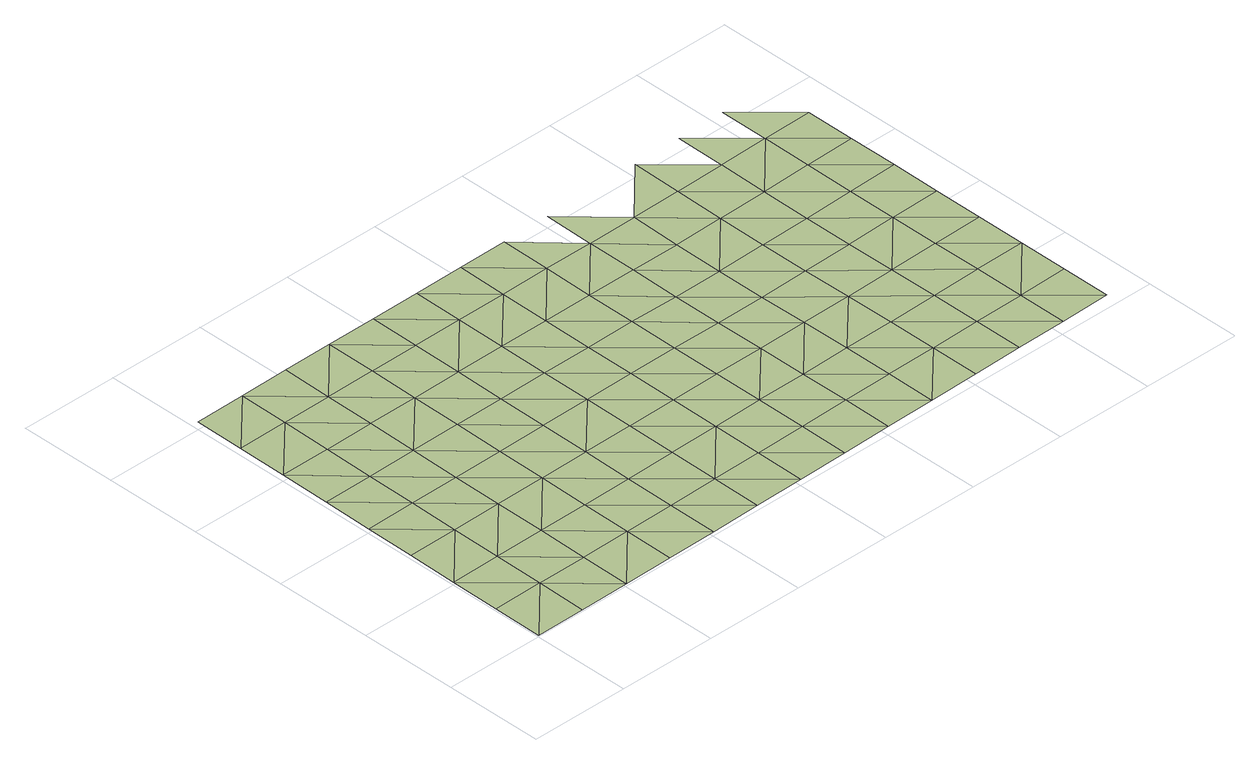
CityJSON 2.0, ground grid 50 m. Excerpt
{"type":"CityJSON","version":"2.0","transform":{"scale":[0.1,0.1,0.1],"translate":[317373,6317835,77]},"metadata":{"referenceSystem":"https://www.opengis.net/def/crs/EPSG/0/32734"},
"CityObjects":{
"terrain1":{"type":"TINRelief","geometry":[{"type":"CompositeSurface","lod":"1","boundaries":[[[0,1,2]],[[3,0,2]],[[1,4,2]],[[5,6,3]],[[2,7,3]],[[6,5,8]],[[3,7,5]],[[2,4,9]],[[10,8,11]],[[12,7,2]],[[8,5,11]],[[9,12,2]],[[13,10,14]],[[11,14,10]],[[5,7,15]],[[12,16,7]],[[5,15,11]],[[13,17,18]],[[13,14,19]],[[7,16,15]],[[12,9,20]],[[13,19,17]],[[14,11,21]],[[22,18,23]],[[16,12,20]],[[21,11,15]],[[9,24,20]],[[18,17,23]],[[19,14,25]],[[25,14,21]],[[26,15,16]],[[20,27,16]],[[28,17,19]],[[15,26,21]],[[28,19,25]],[[16,27,26]],[[24,29,20]],[[23,17,30]],[[25,21,31]],[[30,17,28]],[[27,20,32]],[[21,26,31]],[[32,20,29]],[[30,33,23]],[[27,34,26]],[[28,25,35]],[[31,36,25]],[[34,27,32]],[[35,30,28]],[[35,25,36]],[[26,37,31]],[[38,32,29]],[[37,26,34]],[[36,31,39]],[[33,30,40]],[[30,35,41]],[[34,32,42]],[[39,31,37]],[[42,32,38]],[[30,41,40]],[[36,43,35]],[[44,37,34]],[[43,36,39]],[[34,42,44]],[[41,35,45]],[[45,35,43]],[[46,42,38]],[[39,37,47]],[[37,44,48]],[[41,49,40]],[[43,39,47]],[[49,41,45]],[[37,48,47]],[[44,42,50]],[[42,46,51]],[[43,52,45]],[[40,49,53]],[[48,44,50]],[[52,43,47]],[[50,42,51]],[[48,54,47]],[[49,45,55]],[[52,56,45]],[[46,57,51]],[[54,48,50]],[[49,55,53]],[[45,56,55]],[[58,52,47]],[[50,51,59]],[[58,47,54]],[[57,59,51]],[[56,52,60]],[[53,55,61]],[[62,54,50]],[[52,58,60]],[[50,59,62]],[[63,58,54]],[[56,64,55]],[[60,65,56]],[[59,57,66]],[[62,63,54]],[[55,64,61]],[[56,65,64]],[[60,58,67]],[[62,59,68]],[[63,67,58]],[[68,59,66]],[[69,65,60]],[[70,61,64]],[[67,69,60]],[[71,63,62]],[[62,68,72]],[[63,71,67]],[[64,65,73]],[[69,74,65]],[[62,72,71]],[[68,66,75]],[[64,73,70]],[[65,74,73]],[[69,67,76]],[[77,72,68]],[[67,71,76]],[[75,77,68]],[[74,69,78]],[[70,73,79]],[[76,78,69]],[[71,72,80]],[[77,81,72]],[[71,80,76]],[[82,73,74]],[[74,78,83]],[[72,81,80]],[[77,75,84]],[[73,82,79]],[[74,83,82]],[[78,76,85]],[[81,77,84]],[[85,76,80]],[[75,86,84]],[[83,78,87]],[[87,78,85]],[[88,80,81]],[[84,89,81]],[[83,90,82]],[[80,88,85]],[[90,83,87]],[[81,89,88]],[[86,91,84]],[[92,82,93]],[[87,85,94]],[[90,93,82]],[[89,84,95]],[[85,88,94]],[[95,84,91]],[[89,96,88]],[[90,87,97]],[[94,98,87]],[[96,89,95]],[[97,93,90]],[[97,87,98]],[[88,99,94]],[[100,95,91]],[[99,88,96]],[[98,94,101]],[[93,97,102]],[[96,95,103]],[[101,94,99]],[[103,95,100]],[[93,102,104]],[[98,105,97]],[[106,99,96]],[[105,98,101]],[[96,103,106]],[[102,97,107]],[[107,97,105]],[[108,103,100]],[[101,99,109]],[[99,106,110]],[[102,111,104]],[[105,101,109]],[[111,102,107]],[[99,110,109]],[[106,103,112]],[[103,108,113]],[[105,114,107]],[[110,106,112]],[[114,105,109]],[[112,103,113]],[[110,115,109]],[[111,107,116]],[[114,117,107]],[[115,110,112]],[[111,116,118]],[[107,117,116]],[[109,119,114]],[[119,109,115]],[[117,114,120]],[[119,120,114]],[[117,121,116]],[[121,117,120]],[[116,122,123]],[[121,122,116]]]}]}
},
"vertices":[
[9,255,5],[9,5,1],[259,255,8],[9,505,9],[259,5,4],[259,755,16],[9,755,14],[259,505,12],[9,1005,18],[509,5,7],[9,1255,22],[259,1005,21],[509,255,11],[9,1505,27],[259,1255,25],[509,755,19],[509,505,15],[259,1755,34],[9,1755,31],[259,1505,29],[759,255,14],[509,1005,23],[9,2005,35],[259,2005,38],[759,5,11],[509,1255,28],[759,755,22],[759,505,18],[509,1505,33],[1009,5,16],[509,1755,37],[759,1005,26],[1009,255,18],[509,2005,41],[1009,505,22],[759,1505,36],[759,1255,31],[1009,755,26],[1259,5,21],[1009,1005,30],[759,2005,43],[759,1755,40],[1259,255,24],[1009,1255,34],[1259,505,27],[1009,1505,38],[1509,5,27],[1259,1005,34],[1259,755,30],[1009,1755,42],[1509,505,33],[1509,255,30],[1259,1255,37],[1009,2005,45],[1509,755,35],[1259,1755,44],[1259,1505,41],[1759,5,33],[1509,1005,38],[1759,255,35],[1509,1255,40],[1259,2005,47],[1759,505,38],[1759,755,40],[1509,1755,46],[1509,1505,43],[2009,5,39],[1759,1005,41],[2009,255,41],[1759,1255,42],[1509,2005,50],[2009,755,41],[2009,505,41],[1759,1755,48],[1759,1505,44],[2259,5,44],[2009,1005,39],[2259,255,46],[2009,1255,40],[1759,2005,52],[2259,755,44],[2259,505,46],[2009,1755,49],[2009,1505,44],[2509,255,51],[2259,1005,41],[2509,5,49],[2259,1255,41],[2509,755,49],[2509,505,51],[2259,1505,45],[2759,5,55],[2009,2005,54],[2259,1755,52],[2509,1005,46],[2759,255,56],[2759,505,57],[2509,1505,51],[2509,1255,46],[2759,755,56],[3009,5,61],[2759,1005,54],[2509,1755,56],[3009,255,62],[2509,2005,61],[2759,1255,53],[3009,505,63],[2759,1505,57],[3259,5,67],[3009,1005,63],[3009,755,63],[2759,1755,62],[3259,505,68],[3259,255,68],[3009,1255,63],[3259,755,69],[3009,1755,68],[3009,1505,65],[2759,2005,65],[3259,1005,70],[3259,1255,71],[3259,1505,72],[3259,1755,73],[3009,2005,70]
]}
